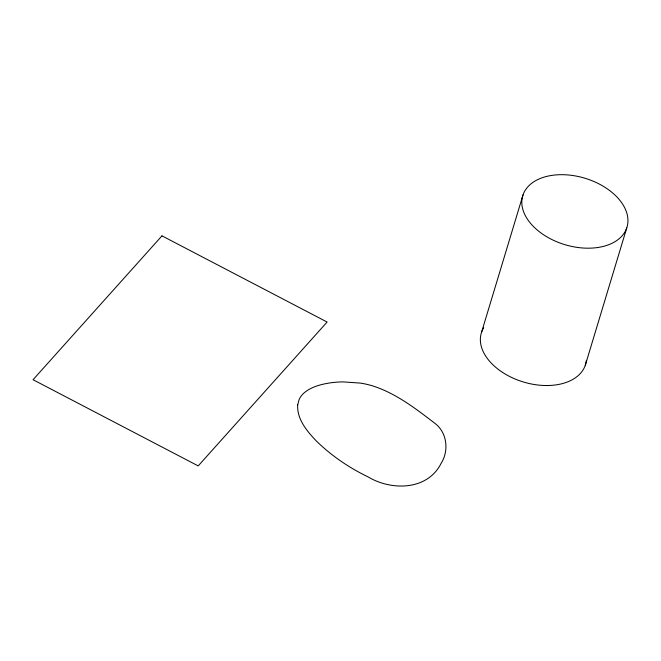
<?xml version="1.0" encoding="UTF-8"?>
<svg xmlns="http://www.w3.org/2000/svg" width="661" height="661" viewBox="0 0 661 661"><rect width="100%" height="100%" fill="white"/><g stroke="black" fill="none" stroke-linecap="round" stroke-linejoin="round"><path stroke-width="0.99" d="M481.555 332.268L523.025 194.929M585.282 365.285L626.744 227.946A54.433 34.694 16.8 0 0 558.694 174.744A54.433 34.694 16.8 0 0 539.211 231.623A54.433 34.694 16.8 0 0 626.744 227.946M586.348 360.443A54.433 34.694 16.8 0 1 522.165 381.612A54.433 34.694 16.8 0 1 483.687 327.765M297.698 404.887C296.83 419.008 306.762 430.865 315.875 440.515C331.021 455.495 348.892 467.641 368.061 476.887C391.345 490.9 427.337 490.561 440.986 463.592C449.133 450.934 447.274 432.691 434.946 423.37C415.752 408.68 396.046 393.345 372.721 385.908A57.978 36.958 16.8 0 0 360.419 383.099L342.985 381.893A83.129 52.987 16.8 0 0 330.17 382.876C320.825 384.347 311.091 386.817 303.787 393.155A42.395 27.018 16.8 0 0 299.036 399.756L297.698 404.887M161.97 235.861L33.05 379.72L198.193 465.906L327.112 322.047L161.97 235.861"/></g></svg>
